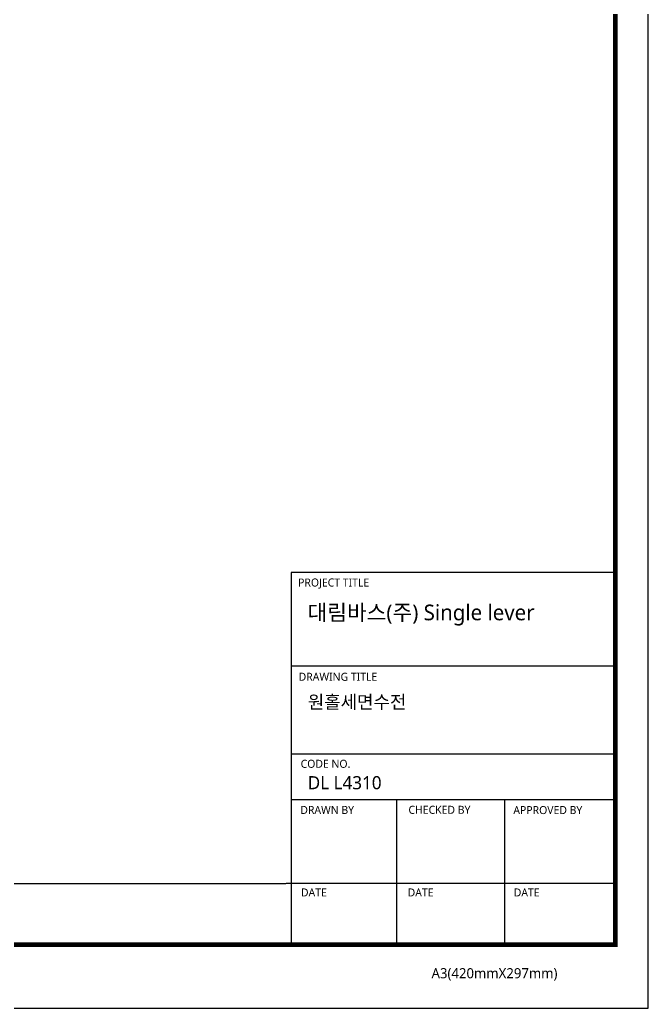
# Model space of a CAD drawing. Extents: x 1481 to 3160, y 4681 to 5260.
# Drawn here: x 2915.5 to 3160.2, y 4681.2 to 5066 of the extents above; entities that cross this region are included whole.
import ezdxf

# ---------------------------------------------------------------- set-up
doc = ezdxf.new("R2010")
doc.units = 0
doc.header["$LTSCALE"] = 30
doc.header["$MEASUREMENT"] = 0
doc.layers.get('0').update_dxf_attribs({"linetype": 'CONTINUOUS'})
doc.styles.add('Daelim Dimension', font='NanumGothic.ttf')

msp = doc.modelspace()

# ---------------------------------------------------------------- linework, layer by layer
at = {"color": 5, "ltscale": 40}
for p, q in [((3147.44, 4850.83), (3021.2, 4850.83)), ((3147.44, 4814.34), (3021.2, 4814.34)), ((3147.44, 4814.34), (3021.2, 4814.34)), ((3147.44, 4780.02), (3021.2, 4780.02)), ((3147.44, 4780.02), (3021.2, 4780.02)), ((3147.44, 4762.32), (3021.2, 4762.32)), ((3147.44, 4762.32), (3021.2, 4762.32)), ((3062.2, 4762.32), (3062.2, 4705.96)), ((3104.28, 4762.32), (3104.28, 4705.96)), ((3147.44, 4729.76), (3019.2, 4729.76)), ((3147.44, 4729.76), (3022.18, 4729.76)), ((3147.44, 4705.96), (3039.25, 4705.96))]:
    msp.add_line(p, q, dxfattribs=at)
at = {"color": 5, "ltscale": 0.5}
msp.add_line((3021.2, 4850.83), (3021.2, 4705.2), dxfattribs=at)
at = {"color": 5}
msp.add_line((2383.04, 4729.67), (3019.05, 4729.67), dxfattribs=at)
at = {"ltscale": 0.5}
msp.add_lwpolyline([(2370.33, 4681.18), (3160.21, 4681.18), (3160.21, 5259.94), (2370.33, 5259.94)], close=True, dxfattribs=at)
at = {"color": 5, "linetype": 'ByBlock', "lineweight": 200, "const_width": 1.82}
msp.add_lwpolyline([(2383.04, 4705.96), (3147.44, 4705.96), (3147.44, 5246.5), (2383.04, 5246.5)], close=True, dxfattribs=at)

# ---------------------------------------------------------------- texts
at = {"color": 5, "ltscale": 40, "style": 'Daelim Dimension'}
for s, height, p in [('PROJECT TITLE', 3.1171, (3023.87, 4845.34)), ('DRAWING TITLE', 3.1171, (3024.07, 4808.65)), ('CODE NO.', 3.117, (3024.85, 4774.77)), ('DRAWN BY', 3.117, (3024.73, 4756.81)), ('CHECKED BY', 3.117, (3066.84, 4756.86)), ('APPROVED BY', 3.1171, (3107.69, 4756.76)), ('DATE', 3.117, (3024.97, 4724.68)), ('DATE', 3.117, (3066.51, 4724.68)), ('DATE', 3.117, (3107.83, 4724.68)), ('A3(420mmX297mm)', 3.9341, (3075.83, 4692.84))]:
    msp.add_text(s, height=height, dxfattribs=at).set_placement(p)
at = {"attachment_point": 1, "style": 'Daelim Dimension'}
for s, insert, char_height, width in [('대림바스(주) Single lever', (3027.58, 4838.3), 6.1103, 98.2071), ('원홀세면수전 ', (3027.63, 4802.93), 5.101, 85.8447), ('DL L4310', (3027.63, 4771.52), 5.101, 85.8447)]:
    msp.add_mtext(s, dxfattribs=dict(at, insert=insert, char_height=char_height, width=width))

doc.saveas('drawing.dxf')
